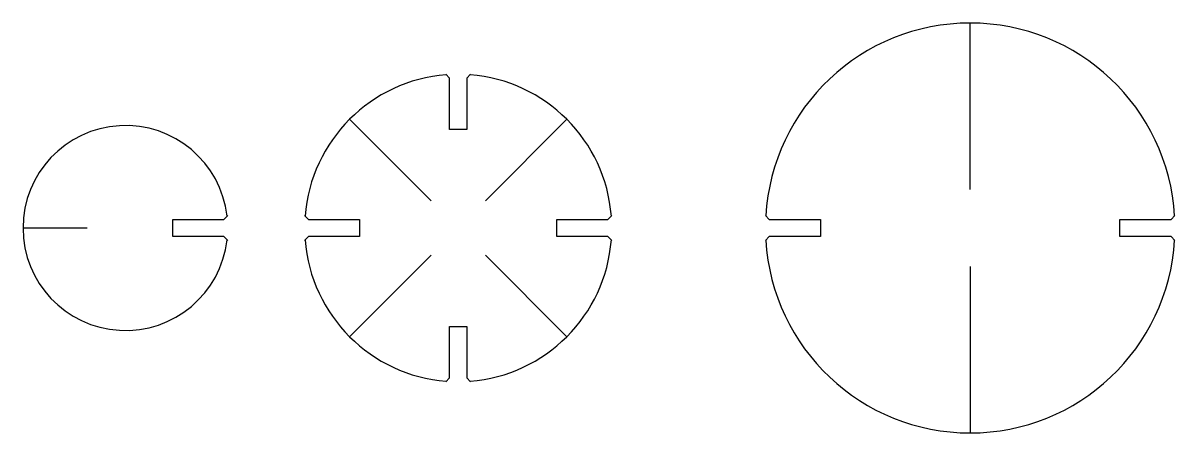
# Model space of a CAD drawing. Header units: millimetres. Extents: x -40 to 410, y -80 to 80.
import ezdxf

# ---------------------------------------------------------------- set-up
doc = ezdxf.new("R2010")
doc.units = ezdxf.units.MM
doc.header["$MEASUREMENT"] = 0
doc.layers.add('Default', color=18, linetype='Continuous', true_color=0x000000)

msp = doc.modelspace()

# ---------------------------------------------------------------- linework, layer by layer
at = {"layer": 'Default'}
for p, q in [((330, 15), (330, 80)), ((119.39, 10.61), (87.57, 42.43)), ((140.61, 10.61), (172.43, 42.43)), ((-15, 0), (-40, 0)), ((119.39, -10.61), (87.57, -42.43)), ((140.61, -10.61), (172.43, -42.43)), ((330, -15), (330, -80))]:
    msp.add_line(p, q, dxfattribs=at)
for points in [[(134.84, 60), (133.34, 58.5), (133.34, 38.5), (126.66, 38.5), (126.66, 58.5), (125.16, 60)], [(40, -4.84), (38.5, -3.34), (18.5, -3.34), (18.5, 3.34), (38.5, 3.34), (40, 4.84)], [(70, 4.84), (71.5, 3.34), (91.5, 3.34), (91.5, -3.34), (71.5, -3.34), (70, -4.84)], [(190, -4.84), (188.5, -3.34), (168.5, -3.34), (168.5, 3.34), (188.5, 3.34), (190, 4.84)], [(250, 4.84), (251.5, 3.34), (271.5, 3.34), (271.5, -3.34), (251.5, -3.34), (250, -4.84)], [(410, -4.84), (408.5, -3.34), (388.5, -3.34), (388.5, 3.34), (408.5, 3.34), (410, 4.84)], [(125.16, -60), (126.66, -58.5), (126.66, -38.5), (133.34, -38.5), (133.34, -58.5), (134.84, -60)]]:
    msp.add_lwpolyline(points, dxfattribs=at)
for centre, radius, start, end in [((330, 0), 80, 3.3693, 176.6307), ((130, 0), 60, 94.4534, 175.5466), ((130, 0), 60, 4.4534, 85.5466), ((0, 0), 40, 6.5708, 353.4292), ((130, 0), 60, 184.4534, 265.5466), ((130, 0), 60, 274.4534, 355.5466), ((330, 0), 80, 183.3693, 356.6307)]:
    msp.add_arc(centre, radius, start, end, dxfattribs=at)

doc.saveas('drawing.dxf')
